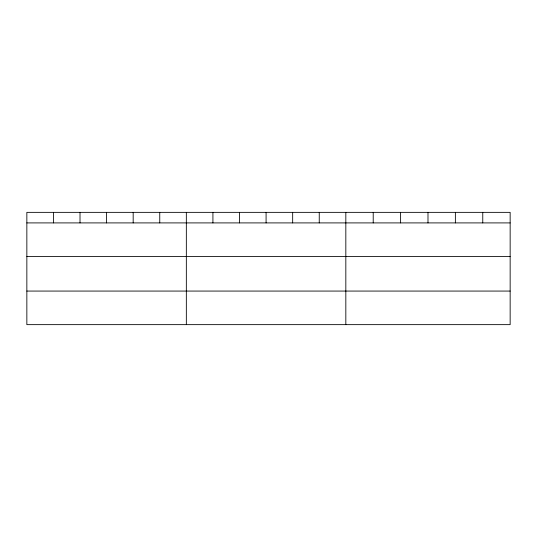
<?xml version="1.0" encoding="UTF-8"?>
<svg xmlns="http://www.w3.org/2000/svg" width="537" height="537" viewBox="0 0 537 537"><rect width="100%" height="100%" fill="white"/><g stroke="black" fill="none" stroke-linecap="round" stroke-linejoin="round"><path stroke-width="0.81" d="M510.15 222.909L510.15 324.643L26.85 324.643L26.85 212.357L510.15 212.357L510.15 222.909L26.85 222.909M26.85 256.478L510.15 256.478M26.85 291.067L510.15 291.067M482.763 212.357L482.763 222.909M455.376 212.357L455.376 222.909M427.989 212.357L427.989 222.909M400.602 212.357L400.602 222.909M373.215 212.357L373.215 222.909M345.828 212.357L345.828 324.643M319.247 212.357L319.247 222.909M292.665 212.357L292.665 222.909M266.084 212.357L266.084 222.909M239.502 212.357L239.502 222.909M212.921 212.357L212.921 222.909M186.339 212.357L186.339 324.643M159.757 212.357L159.757 222.909M133.176 212.357L133.176 222.909M106.595 212.357L106.595 222.909M80.013 212.357L80.013 222.909M53.431 212.357L53.431 222.909"/></g></svg>
